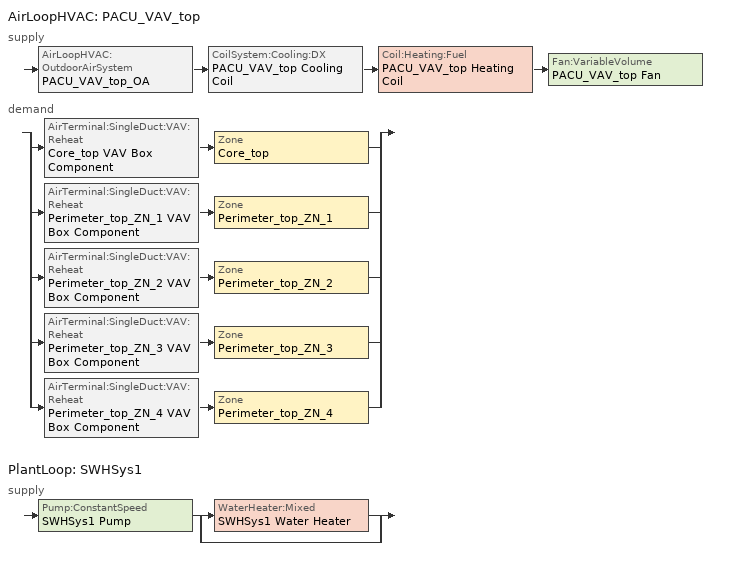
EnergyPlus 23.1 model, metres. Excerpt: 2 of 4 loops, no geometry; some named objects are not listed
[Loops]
AirLoopHVAC 'PACU_VAV_top'
 supply: AirLoopHVAC:OutdoorAirSystem 'PACU_VAV_top_OA' > CoilSystem:Cooling:DX 'PACU_VAV_top Cooling Coil' > Coil:Heating:Fuel 'PACU_VAV_top Heating Coil' > Fan:VariableVolume 'PACU_VAV_top Fan'
 demand: split
  | AirTerminal:SingleDuct:VAV:Reheat 'Core_top VAV Box Component' > Zone 'Core_top'
  | AirTerminal:SingleDuct:VAV:Reheat 'Perimeter_top_ZN_1 VAV Box Component' > Zone 'Perimeter_top_ZN_1'
  | AirTerminal:SingleDuct:VAV:Reheat 'Perimeter_top_ZN_2 VAV Box Component' > Zone 'Perimeter_top_ZN_2'
  | AirTerminal:SingleDuct:VAV:Reheat 'Perimeter_top_ZN_3 VAV Box Component' > Zone 'Perimeter_top_ZN_3'
  | AirTerminal:SingleDuct:VAV:Reheat 'Perimeter_top_ZN_4 VAV Box Component' > Zone 'Perimeter_top_ZN_4'
PlantLoop 'SWHSys1'
 supply: Pump:ConstantSpeed 'SWHSys1 Pump' > split
  | WaterHeater:Mixed 'SWHSys1 Water Heater'
  | bypass
[DesignSpecification:OutdoorAir] Outdoor Air Method=Flow/Area; Outdoor Air Flow per Zone Floor Area=0.0004318
SZ DSOA Core_top; SZ DSOA Perimeter_top_ZN_1; SZ DSOA Perimeter_top_ZN_2; SZ DSOA Perimeter_top_ZN_3; SZ DSOA Perimeter_top_ZN_4
[DesignSpecification:ZoneAirDistribution] Zone Air Distribution Effectiveness in Cooling Mode=1; Zone Air Distribution Effectiveness in Heating Mode=1
Name | Minimum Zone Ventilation Efficiency
VAV_Zone_AirDistribution | 0.6
CM DSZAD Building
[Sizing:Zone] Zone Cooling Design Supply Air Temperature Input Method=SupplyAirTemperature; Zone Cooling Design Supply Air Temperature=12.8; Zone Heating Design Supply Air Temperature Input Method=SupplyAirTemperature; Zone Heating Design Supply Air Temperature=40; Zone Cooling Design Supply Air Humidity Ratio=0.0085; Zone Heating Design Supply Air Humidity Ratio=0.008; Cooling Design Air Flow Method=DesignDay; Cooling Design Air Flow Rate=0; Cooling Minimum Air Flow Fraction=0; Heating Design Air Flow Method=DesignDay; Heating Design Air Flow Rate=0; Design Specification Zone Air Distribution Object=VAV_Zone_AirDistribution; Zone Load Sizing Method=Sensible Load Only No Latent Load; Zone Latent Cooling Design Supply Air Humidity Ratio Input Method=HumidityRatioDifference; Zone Cooling Design Supply Air Humidity Ratio Difference=0.005; Zone Latent Heating Design Supply Air Humidity Ratio Input Method=HumidityRatioDifference; Zone Humidification Design Supply Air Humidity Ratio Difference=0.005
Name | Design Specification Outdoor Air Object
Core_top | SZ DSOA Core_top
Perimeter_top_ZN_1 | SZ DSOA Perimeter_top_ZN_1
Perimeter_top_ZN_2 | SZ DSOA Perimeter_top_ZN_2
Perimeter_top_ZN_3 | SZ DSOA Perimeter_top_ZN_3
Perimeter_top_ZN_4 | SZ DSOA Perimeter_top_ZN_4
[Sizing:System]
PACU_VAV_top: Type of Load to Size On=Sensible; Design Outdoor Air Flow Rate=0.9561; Central Heating Maximum System Air Flow Ratio=0.3; Preheat Design Temperature=7; Preheat Design Humidity Ratio=0.008; Precool Design Temperature=12.8; Precool Design Humidity Ratio=0.008; Central Cooling Design Supply Air Temperature=12.8; Central Heating Design Supply Air Temperature=12.8; Type of Zone Sum to Use=Coincident; 100 Outdoor Air in Cooling=No; 100 Outdoor Air in Heating=No; Central Cooling Design Supply Air Humidity Ratio=0.0085; Central Heating Design Supply Air Humidity Ratio=0.008; Cooling Supply Air Flow Rate Method=DesignDay; Cooling Supply Air Flow Rate=0; Heating Supply Air Flow Rate Method=DesignDay; Heating Supply Air Flow Rate=0; System Outdoor Air Method=ZoneSum
[Sizing:Plant]
SWHSys1: Loop Type=Heating; Design Loop Exit Temperature=60; Loop Design Temperature Difference=5
[ZoneControl:Thermostat] Control Type Schedule=Dual Zone Control Type Sched
Name | Zone or ZoneList | Control 1
Core_top Thermostat | Core_top | Core_top Dual SP Control
Perimeter_top_ZN_1 Thermostat | Perimeter_top_ZN_1 | Perimeter_top_ZN_1 Dual SP Control
Perimeter_top_ZN_2 Thermostat | Perimeter_top_ZN_2 | Perimeter_top_ZN_2 Dual SP Control
Perimeter_top_ZN_3 Thermostat | Perimeter_top_ZN_3 | Perimeter_top_ZN_3 Dual SP Control
Perimeter_top_ZN_4 Thermostat | Perimeter_top_ZN_4 | Perimeter_top_ZN_4 Dual SP Control
[ThermostatSetpoint:DualSetpoint] Heating Setpoint Temperature Schedule=HTGSETP_SCH_YES_OPTIMUM; Cooling Setpoint Temperature Schedule=CLGSETP_SCH_YES_OPTIMUM
Core_top Dual SP Control; Perimeter_top_ZN_1 Dual SP Control; Perimeter_top_ZN_2 Dual SP Control; Perimeter_top_ZN_3 Dual SP Control; Perimeter_top_ZN_4 Dual SP Control
[AirTerminal:SingleDuct:VAV:Reheat] Availability Schedule=Always_On; Maximum Air Flow Rate=AUTOSIZE; Zone Minimum Air Flow Input Method=Constant; Maximum Hot Water or Steam Flow Rate=AUTOSIZE; Minimum Hot Water or Steam Flow Rate=0; Convergence Tolerance=0.001; Damper Heating Action=ReverseWithLimits; Maximum Flow Fraction During Reheat=0.5; Maximum Reheat Air Temperature=40
Name | Constant Minimum Air Flow Fraction | Reheat Coil
Core_top VAV Box Component | 0.306 | Core_top VAV Box Reheat Coil
Perimeter_top_ZN_1 VAV Box Component | 0.142 | Perimeter_top_ZN_1 VAV Box Reheat Coil
Perimeter_top_ZN_2 VAV Box Component | 0.11 | Perimeter_top_ZN_2 VAV Box Reheat Coil
Perimeter_top_ZN_3 VAV Box Component | 0.206 | Perimeter_top_ZN_3 VAV Box Reheat Coil
Perimeter_top_ZN_4 VAV Box Component | 0.101 | Perimeter_top_ZN_4 VAV Box Reheat Coil
[Zone equipment]
Core_top: Core_top VAV Box Component
Perimeter_top_ZN_1: Perimeter_top_ZN_1 VAV Box Component
Perimeter_top_ZN_2: Perimeter_top_ZN_2 VAV Box Component
Perimeter_top_ZN_3: Perimeter_top_ZN_3 VAV Box Component
Perimeter_top_ZN_4: Perimeter_top_ZN_4 VAV Box Component
[Fan:VariableVolume]
PACU_VAV_top Fan: Availability Schedule=HVACOperationSchd; Fan Total Efficiency=0.6045; Pressure Rise=1389.42; Maximum Flow Rate=AUTOSIZE; Fan Power Minimum Flow Rate Input Method=Fraction; Fan Power Minimum Flow Fraction=0.25; Motor Efficiency=0.93; Motor In Airstream Fraction=1; Fan Power Coefficient 1=0.0408; Fan Power Coefficient 2=0.088; Fan Power Coefficient 3=-0.0729; Fan Power Coefficient 4=0.9437; Fan Power Coefficient 5=0
[Coil:Cooling:DX:TwoSpeed]
PACU_VAV_top Cooling Coil: Availability Schedule=Always_On; High Speed Gross Rated Total Cooling Capacity=AUTOSIZE; High Speed Rated Sensible Heat Ratio=AUTOSIZE; High Speed Gross Rated Cooling COP=3.73922; High Speed Rated Air Flow Rate=AUTOSIZE; Total Cooling Capacity Function of Temperature Curve=LgDXalt_CapFT; Total Cooling Capacity Function of Flow Fraction Curve=LgDXalt_CapFF; Energy Input Ratio Function of Temperature Curve=LgDXalt_EIRFT; Energy Input Ratio Function of Flow Fraction Curve=LgDXalt_EIRFF; Part Load Fraction Correlation Curve=LgDXalt_PLR; Low Speed Gross Rated Total Cooling Capacity=AUTOSIZE; Low Speed Gross Rated Sensible Heat Ratio=AUTOSIZE; Low Speed Gross Rated Cooling COP=3.73922; Low Speed Rated Air Flow Rate=AUTOSIZE; Low Speed Total Cooling Capacity Function of Temperature Curve=LgDXalt_CapFT; Low Speed Energy Input Ratio Function of Temperature Curve=LgDXalt_EIRFT
[Coil:Heating:Electric] Availability Schedule=Always_On; Efficiency=1; Nominal Capacity=autosize
Core_top VAV Box Reheat Coil; Perimeter_top_ZN_1 VAV Box Reheat Coil; Perimeter_top_ZN_2 VAV Box Reheat Coil; Perimeter_top_ZN_3 VAV Box Reheat Coil; Perimeter_top_ZN_4 VAV Box Reheat Coil
[Coil:Heating:Fuel]
PACU_VAV_top Heating Coil: Availability Schedule=Always_On; Fuel Type=NaturalGas; Burner Efficiency=0.84; Nominal Capacity=AUTOSIZE; Parasitic Electric Load=0; Parasitic Fuel Load=0
[CoilSystem:Cooling:DX]
PACU_VAV_top Cooling Coil: Availability Schedule=Always_On; Cooling Coil=PACU_VAV_top Cooling Coil
[Controller:OutdoorAir]
PACU_VAV_top_OA_Controller: Minimum Outdoor Air Flow Rate=0; Maximum Outdoor Air Flow Rate=AUTOSIZE; Economizer Control Type=DifferentialDryBulb; Economizer Control Action Type=ModulateFlow; Lockout Type=LockoutWithHeating; Minimum Limit Type=FixedMinimum; Minimum Outdoor Air Schedule=MinOA_MotorizedDamper_Sched; Maximum Fraction of Outdoor Air Schedule=VAV_TOP Max OA Fraction; Mechanical Ventilation Controller=PACU_VAV_top_DCV
[Controller:MechanicalVentilation]
PACU_VAV_top_DCV: Availability Schedule=MinOA_MotorizedDamper_Sched; Demand Controlled Ventilation=Yes; System Outdoor Air Method=Standard62.1VentilationRateProcedure; Zone or ZoneList 1=Core_top; Design Specification Outdoor Air Object Name 1=SZ DSOA Core_top; Design Specification Zone Air Distribution Object Name 1=CM DSZAD Building; Zone or ZoneList 2=Perimeter_top_ZN_1; Design Specification Outdoor Air Object Name 2=SZ DSOA Perimeter_top_ZN_1; Design Specification Zone Air Distribution Object Name 2=CM DSZAD Building; Zone or ZoneList 3=Perimeter_top_ZN_2; Design Specification Outdoor Air Object Name 3=SZ DSOA Perimeter_top_ZN_2; Design Specification Zone Air Distribution Object Name 3=CM DSZAD Building; Zone or ZoneList 4=Perimeter_top_ZN_3; Design Specification Outdoor Air Object Name 4=SZ DSOA Perimeter_top_ZN_3; Design Specification Zone Air Distribution Object Name 4=CM DSZAD Building; Zone or ZoneList 5=Perimeter_top_ZN_4; Design Specification Outdoor Air Object Name 5=SZ DSOA Perimeter_top_ZN_4; Design Specification Zone Air Distribution Object Name 5=CM DSZAD Building
[AirLoopHVAC]
PACU_VAV_top: Design Supply Air Flow Rate=AUTOSIZE
[Pump:ConstantSpeed]
SWHSys1 Pump: Design Flow Rate=autosize; Design Pump Head=29891; Design Power Consumption=AUTOSIZE; Motor Efficiency=0.3; Fraction of Motor Inefficiencies to Fluid Stream=0; Pump Control Type=Intermittent
[WaterHeater:Mixed]
SWHSys1 Water Heater: Tank Volume=0.378541; Setpoint Temperature Schedule=SHWSys1 Water Heater Setpoint Temperature Schedule; Deadband Temperature Difference=2; Maximum Temperature Limit=82.2222; Heater Control Type=Cycle; Heater Maximum Capacity=29307.11; Heater Fuel Type=NATURALGAS; Heater Thermal Efficiency=0.80804; Off Cycle Parasitic Fuel Consumption Rate=1886.44; Off Cycle Parasitic Fuel Type=NATURALGAS; Off Cycle Parasitic Heat Fraction to Tank=0; On Cycle Parasitic Fuel Consumption Rate=1886.44; On Cycle Parasitic Fuel Type=NATURALGAS; Ambient Temperature Indicator=zone; Ambient Temperature Zone=CORE_BOTTOM; Off Cycle Loss Coefficient to Ambient Temperature=7.56156; On Cycle Loss Coefficient to Ambient Temperature=7.56156; Use Side Effectiveness=1; Source Side Effectiveness=1; Use Side Design Flow Rate=AUTOSIZE; Source Side Design Flow Rate=AUTOSIZE; Indirect Water Heating Recovery Time=1.5
[PlantLoop]
SWHSys1: Fluid Type=WATER; Plant Equipment Operation Scheme=SWHSys1 Loop Operation Scheme List; Maximum Loop Temperature=60; Minimum Loop Temperature=10; Maximum Loop Flow Rate=AUTOSIZE; Minimum Loop Flow Rate=0; Plant Loop Volume=AUTOSIZE; Load Distribution Scheme=Optimal
[PlantEquipmentList]
SWHSys1 Equipment List: SWHSys1 Water Heater
[PlantEquipmentOperation:HeatingLoad]
SWHSys1 Operation Scheme: Load Range 1 Lower Limit=0; Load Range 1 Upper Limit=1000000000000000; Range 1 Equipment List=SWHSys1 Equipment List
[PlantEquipmentOperationSchemes]
SWHSys1 Loop Operation Scheme List: Control Scheme 1=SWHSys1 Operation Scheme; Control Scheme 1 Schedule=PlantOnSched
[EnergyManagementSystem:Sensor]
Name | OutputVariable or OutputMeter Index Key | OutputVariable or OutputMeter
Core_top_LSr | Core_top | Zone Lights Electricity Rate
Core_top_Occ_Sensor | Core_top | People Occupant Count
Perimeter_top_ZN_3_LSr | Perimeter_top_ZN_3 | Zone Lights Electricity Rate
Perimeter_top_ZN_3_Occ_Sensor | Perimeter_top_ZN_3 | People Occupant Count
Perimeter_top_ZN_2_LSr | Perimeter_top_ZN_2 | Zone Lights Electricity Rate
Perimeter_top_ZN_2_Occ_Sensor | Perimeter_top_ZN_2 | People Occupant Count
Perimeter_top_ZN_1_LSr | Perimeter_top_ZN_1 | Zone Lights Electricity Rate
Perimeter_top_ZN_1_Occ_Sensor | Perimeter_top_ZN_1 | People Occupant Count
Perimeter_top_ZN_4_LSr | Perimeter_top_ZN_4 | Zone Lights Electricity Rate
Perimeter_top_ZN_4_Occ_Sensor | Perimeter_top_ZN_4 | People Occupant Count
pacu_vav_top_OA_VRP | PACU_VAV_top | Air System Outdoor Air Mechanical Ventilation Requested Mass Flow Rate
pacu_vav_top_OA | PACU_VAV_top | Air System Outdoor Air Mass Flow Rate
pacu_vav_top_SUPPLY_FLOW | PACU_VAV_top_OA-PACU_VAV_top_CoolCNode | System Node Standard Density Volume Flow Rate
[EnergyManagementSystem:Program]
SET_Perimeter_bot_ZN_3_Light_EMS_Program: SET Perimeter_bot_ZN_3_LSr_IP =0.093*Perimeter_bot_ZN_3_LSr/Perimeter_bot_ZN_3_Area; IF (Perimeter_bot_ZN_3_Occ_Sensor <= 0) && (Perimeter_bot_ZN_3_LSr_IP >= 0.02); SET Perimeter_bot_ZN_3_Light_Actuator = 0.02*Perimeter_bot_ZN_3_Area/0.09290304; ELSE; SET Perimeter_bot_ZN_3_Light_Actuator = NULL; ENDIF
SET_Perimeter_bot_ZN_2_Light_EMS_Program: SET Perimeter_bot_ZN_2_LSr_IP =0.093*Perimeter_bot_ZN_2_LSr/Perimeter_bot_ZN_2_Area; IF (Perimeter_bot_ZN_2_Occ_Sensor <= 0) && (Perimeter_bot_ZN_2_LSr_IP >= 0.02); SET Perimeter_bot_ZN_2_Light_Actuator = 0.02*Perimeter_bot_ZN_2_Area/0.09290304; ELSE; SET Perimeter_bot_ZN_2_Light_Actuator = NULL; ENDIF
SET_Perimeter_bot_ZN_1_Light_EMS_Program: SET Perimeter_bot_ZN_1_LSr_IP =0.093*Perimeter_bot_ZN_1_LSr/Perimeter_bot_ZN_1_Area; IF (Perimeter_bot_ZN_1_Occ_Sensor <= 0) && (Perimeter_bot_ZN_1_LSr_IP >= 0.02); SET Perimeter_bot_ZN_1_Light_Actuator = 0.02*Perimeter_bot_ZN_1_Area/0.09290304; ELSE; SET Perimeter_bot_ZN_1_Light_Actuator = NULL; ENDIF
SET_Perimeter_bot_ZN_4_Light_EMS_Program: SET Perimeter_bot_ZN_4_LSr_IP =0.093*Perimeter_bot_ZN_4_LSr/Perimeter_bot_ZN_4_Area; IF (Perimeter_bot_ZN_4_Occ_Sensor <= 0) && (Perimeter_bot_ZN_4_LSr_IP >= 0.02); SET Perimeter_bot_ZN_4_Light_Actuator = 0.02*Perimeter_bot_ZN_4_Area/0.09290304; ELSE; SET Perimeter_bot_ZN_4_Light_Actuator = NULL; ENDIF
pacu_vav_bot_MAX_OA_FRAC: IF pacu_vav_bot_OA > pacu_vav_bot_OA_VRP; SET pacu_vav_bot_MAX_OA_FRAC = NULL; ELSE; IF pacu_vav_bot_SUPPLY_FLOW > 0; SET pacu_vav_bot_MAX_OA_FRAC =      0.9561 / pacu_vav_bot_SUPPLY_FLOW; ELSE; SET pacu_vav_bot_MAX_OA_FRAC = NULL; ENDIF; ENDIF
pacu_vav_mid_MAX_OA_FRAC: IF pacu_vav_mid_OA > pacu_vav_mid_OA_VRP; SET pacu_vav_mid_MAX_OA_FRAC = NULL; ELSE; IF pacu_vav_mid_SUPPLY_FLOW > 0; SET pacu_vav_mid_MAX_OA_FRAC =      0.9561 / pacu_vav_mid_SUPPLY_FLOW; ELSE; SET pacu_vav_mid_MAX_OA_FRAC = NULL; ENDIF; ENDIF
pacu_vav_top_MAX_OA_FRAC: IF pacu_vav_top_OA > pacu_vav_top_OA_VRP; SET pacu_vav_top_MAX_OA_FRAC = NULL; ELSE; IF pacu_vav_top_SUPPLY_FLOW > 0; SET pacu_vav_top_MAX_OA_FRAC =      0.9561 / pacu_vav_top_SUPPLY_FLOW; ELSE; SET pacu_vav_top_MAX_OA_FRAC = NULL; ENDIF; ENDIF
OA_BASED_OPTIMUM_START_EMS_Program: IF DaylightSavings==0 && DayOfWeek>1 && Hour==5 && OAT<23.9 && OAT>1.7; SET CLGSETP_SCH_Actuator = 26.7; SET HTGSETP_SCH_Actuator = 15.6; SET CLGSETP_SCH_w_SB_Actuator = 26.7; SET HTGSETP_SCH_w_SB_Actuator = 15.6; ELSEIF DaylightSavings==1 && DayOfWeek>1 && Hour==4 && OAT<23.9 && OAT>1.7; SET CLGSETP_SCH_Actuator = 26.7; SET HTGSETP_SCH_Actuator = 15.6; SET CLGSETP_SCH_w_SB_Actuator = 26.7; SET HTGSETP_SCH_w_SB_Actuator = 15.6; ELSE; SET CLGSETP_SCH_Actuator = NULL; SET HTGSETP_SCH_Actuator = NULL; SET CLGSETP_SCH_w_SB_Actuator = NULL; SET HTGSETP_SCH_w_SB_Actuator = NULL; ENDIF
[EnergyManagementSystem:GlobalVariable]
Wired_LTG
[EnergyManagementSystem:OutputVariable]
Wired_LTG: EMS Variable=Wired_LTG; Type of Data in Variable=Summed; Update Frequency=ZoneTimeStep; Units=J
[EnergyManagementSystem:InternalVariable] Internal Data Type=Zone Floor Area
Name | Internal Data Index Key
Core_top_Area | Core_top
Perimeter_top_ZN_3_Area | Perimeter_top_ZN_3
Perimeter_top_ZN_2_Area | Perimeter_top_ZN_2
Perimeter_top_ZN_1_Area | Perimeter_top_ZN_1
Perimeter_top_ZN_4_Area | Perimeter_top_ZN_4
[AvailabilityManager:NightCycle]
PACU_VAV_bot Availability Manager: Applicability Schedule=Always_On; Fan Schedule=HVACOperationSchd; Control Type=CycleOnAny; Thermostat Tolerance=1; Cycling Run Time Control Type=FixedRunTime; Cycling Run Time=1800
[SetpointManager:Scheduled]
SWHSys1 Loop Setpoint Manager: Control Variable=Temperature; Schedule=SHWSys1-Loop-Temp-Schedule; Setpoint Node or NodeList=SWHSys1 Supply Outlet Node
[SetpointManager:MixedAir] Control Variable=Temperature
Name | Setpoint Node or NodeList
PACU_VAV_top_CoolC SAT Manager | PACU_VAV_top_CoolC-PACU_VAV_top_HeatCNode
PACU_VAV_top_HeatC MixedAir Manager | PACU_VAV_top_HeatC-PACU_VAV_top FanNode
PACU_VAV_top_OAMixed Air Temp Manager | PACU_VAV_top_OA-PACU_VAV_top_CoolCNode
[SetpointManager:Warmest]
PACU_VAV_top Supply Air Temperature Manager: Control Variable=Temperature; HVAC Air Loop=PACU_VAV_top; Minimum Setpoint Temperature=12.8; Maximum Setpoint Temperature=15.6; Strategy=MaximumTemperature; Setpoint Node or NodeList=PACU_VAV_top Supply Equipment Outlet Node
[WaterUse:Equipment] EndUse Subcategory=WaterUse; Peak Flow Rate=3.57511e-06; Flow Rate Fraction Schedule=BLDG_SWH_SCH
Name | Target Temperature Schedule | Hot Water Supply Temperature Schedule | Zone | Sensible Fraction Schedule | Latent Fraction Schedule
Core_top sub cat | Core_top sub cat Temp Sched | Core_top sub catHot Supply Temp Sched | Core_top | Core_top sub cat Sensible fract sched | Core_top sub cat Latent fract sched
Perimeter_top_ZN_3 sub cat | Perimeter_top_ZN_3 sub cat Temp Sched | Perimeter_top_ZN_3 sub catHot Supply Temp Sched | Perimeter_top_ZN_3 | Perimeter_top_ZN_3 sub cat Sensible fract sched | Perimeter_top_ZN_3 sub cat Latent fract sched
Perimeter_top_ZN_2 sub cat | Perimeter_top_ZN_2 sub cat Temp Sched | Perimeter_top_ZN_2 sub catHot Supply Temp Sched | Perimeter_top_ZN_2 | Perimeter_top_ZN_2 sub cat Sensible fract sched | Perimeter_top_ZN_2 sub cat Latent fract sched
Perimeter_top_ZN_1 sub cat | Perimeter_top_ZN_1 sub cat Temp Sched | Perimeter_top_ZN_1 sub catHot Supply Temp Sched | Perimeter_top_ZN_1 | Perimeter_top_ZN_1 sub cat Sensible fract sched | Perimeter_top_ZN_1 sub cat Latent fract sched
Perimeter_top_ZN_4 sub cat | Perimeter_top_ZN_4 sub cat Temp Sched | Perimeter_top_ZN_4 sub catHot Supply Temp Sched | Perimeter_top_ZN_4 | Perimeter_top_ZN_4 sub cat Sensible fract sched | Perimeter_top_ZN_4 sub cat Latent fract sched
[WaterUse:Connections]
Name | Water Use Equipment 1
Core_top sub cat | Core_top sub cat
Perimeter_top_ZN_3 sub cat | Perimeter_top_ZN_3 sub cat
Perimeter_top_ZN_2 sub cat | Perimeter_top_ZN_2 sub cat
Perimeter_top_ZN_1 sub cat | Perimeter_top_ZN_1 sub cat
Perimeter_top_ZN_4 sub cat | Perimeter_top_ZN_4 sub cat
[Schedule:Compact]
ALWAYS_ON; PlantOnSched: Through: 12/31, For: AllDays, Until: 24:00, 1
HVACOperationSchd: Through: 12/31, For: Weekdays SummerDesignDay, Until: 06:00, 0, Until: 22:00, 1, Until: 24:00, 0, For: Saturday WinterDesignDay, Until: 06:00, 0, Until: 18:00, 1, Until: 24:00, 0, For:Sunday Holidays AllOtherDays, Until: 24:00, 0
BLDG_SWH_SCH: Through: 12/31, For: Weekdays SummerDesignDay, Until: 05:00, 0, Until: 06:00, 0, Until: 07:00, 0.07, Until: 08:00, 0.19, Until: 09:00, 0.35, Until: 10:00, 0.38, Until: 11:00, 0.39, Until: 12:00, 0.47, Until: 13:00, 0.57, Until: 14:00, 0.54, Until: 15:00, 0.34, Until: 16:00, 0.33, Until: 17:00, 0.44, Until: 18:00, 0.26, Until: 19:00, 0.21, Until: 20:00, 0.15, Until: 21:00, 0.17, Until: 22:00, 0.08, Until: 24:00, 0.05, For: Saturday WinterDesignDay, Until: 05:00, 0, Until: 06:00, 0, Until: 07:00, 0.07, Until: 08:00, 0.11, Until: 09:00, 0.15, Until: 10:00, 0.21, Until: 11:00, 0.19, Until: 12:00, 0.23, Until: 13:00, 0.2, Until: 14:00, 0.19, Until: 15:00, 0.15, Until: 16:00, 0.13, Until: 17:00, 0.14, Until: 19:00, 0.07, Until: 22:00, 0, Until: 24:00, 0, For:Sunday Holidays AllOtherDays, Until: 05:00, 0, Until: 06:00, 0, Until: 11:00, 0.04, Until: 13:00, 0.06, Until: 14:00, 0.09, Until: 15:00, 0.06, Until: 18:00, 0.04, Until: 22:00, 0, Until: 24:00, 0
HTGSETP_SCH_YES_OPTIMUM: Through: 12/31, For: WinterDesignDay, Until: 05:00, 15.6, Until: 06:00, 17.6, Until: 07:00, 19.6, Until: 22:00, 21, Until: 24:00, 15.6, For: Weekdays, Until: 05:00, 15.6, Until: 06:00, 17.8, Until: 07:00, 20, Until: 22:00, 21, Until: 24:00, 15.6, For SummerDesignDay, Until: 24:00, 15.6, For: Saturday, Until: 05:00, 15.6, Until: 06:00, 17.8, Until: 07:00, 20, Until: 17:00, 21, Until: 24:00, 15.6, For:Sunday Holidays AllOtherDays, Until: 24:00, 15.6
CLGSETP_SCH_YES_OPTIMUM: Through: 12/31, For: SummerDesignDay, Until: 05:00, 26.7, Until: 06:00, 25.7, Until: 07:00, 25, Until: 22:00, 24, Until: 24:00, 26.7, For: Weekdays, Until: 05:00, 26.7, Until: 06:00, 25.6, Until: 07:00, 25, Until: 22:00, 24, Until: 24:00, 26.7, For: Saturday, Until: 05:00, 26.7, Until: 06:00, 25.7, Until: 07:00, 25, Until: 17:00, 24, Until: 24:00, 26.7, For WinterDesignDay, Until: 24:00, 26.7, For:Sunday Holidays AllOtherDays, Until: 24:00, 26.7
MinOA_MotorizedDamper_Sched: Through: 12/31, For: Weekdays SummerDesignDay, Until: 07:00, 0, Until: 22:00, 1, Until: 24:00, 0, For: Saturday WinterDesignDay, Until: 07:00, 0, Until: 18:00, 1, Until: 24:00, 0, For:Sunday Holidays AllOtherDays, Until: 24:00, 0
Dual Zone Control Type Sched: Through: 12/31, For: AllDays, Until: 24:00, 4
Core_top sub cat Latent fract sched; Perimeter_top_ZN_3 sub cat Latent fract sched; Perimeter_top_ZN_2 sub cat Latent fract sched; Perimeter_top_ZN_1 sub cat Latent fract sched; Perimeter_top_ZN_4 sub cat Latent fract sched: Through: 12/31, For: AllDays, Until: 24:00, 0.05
Core_top sub cat Sensible fract sched; Perimeter_top_ZN_3 sub cat Sensible fract sched; Perimeter_top_ZN_2 sub cat Sensible fract sched; Perimeter_top_ZN_1 sub cat Sensible fract sched; Perimeter_top_ZN_4 sub cat Sensible fract sched: Through: 12/31, For: AllDays, Until: 24:00, 0.2
Core_top sub cat Temp Sched; Perimeter_top_ZN_3 sub cat Temp Sched; Perimeter_top_ZN_2 sub cat Temp Sched; Perimeter_top_ZN_1 sub cat Temp Sched; Perimeter_top_ZN_4 sub cat Temp Sched; SHWSys1-Loop-Temp-Schedule; SHWSys1 Water Heater Setpoint Temperature Schedule: Through: 12/31, For: AllDays, Until: 24:00, 60
Core_top sub catHot Supply Temp Sched; Perimeter_top_ZN_3 sub catHot Supply Temp Sched; Perimeter_top_ZN_2 sub catHot Supply Temp Sched; Perimeter_top_ZN_1 sub catHot Supply Temp Sched; Perimeter_top_ZN_4 sub catHot Supply Temp Sched: Through: 12/31, For: AllDays, Until: 24:00, 55
[Schedule:Constant]
VAV_TOP Max OA Fraction: Hourly Value=1
[Curve:Quadratic]
Name | Coefficient1 Constant | Coefficient2 x | Coefficient3 x2 | Minimum Value of x | Maximum Value of x
LgDXalt_CapFF | 0.718954 | 0.435436 | -0.154193 | 0.75 | 1.25
LgDXalt_EIRFF | 1.19525 | -0.306138 | 0.110973 | 0.75 | 1.25
LgDXalt_PLR | 0.771 | 0.229 | 0 | 0 | 1
[Curve:Biquadratic] Minimum Value of x=16.5556; Maximum Value of x=22.1111; Minimum Value of y=23.7778; Maximum Value of y=47.66
Name | Coefficient1 Constant | Coefficient2 x | Coefficient3 x2 | Coefficient4 y | Coefficient5 y2 | Coefficient6 xy
LgDXalt_CapFT | 1.39072 | -0.0529058 | 0.0018423 | 0.00058267 | -0.000186814 | 0.000265159
LgDXalt_EIRFT | -0.536161 | 0.105138 | -0.00172659 | 0.0149848 | 0.000659948 | -0.0017385
